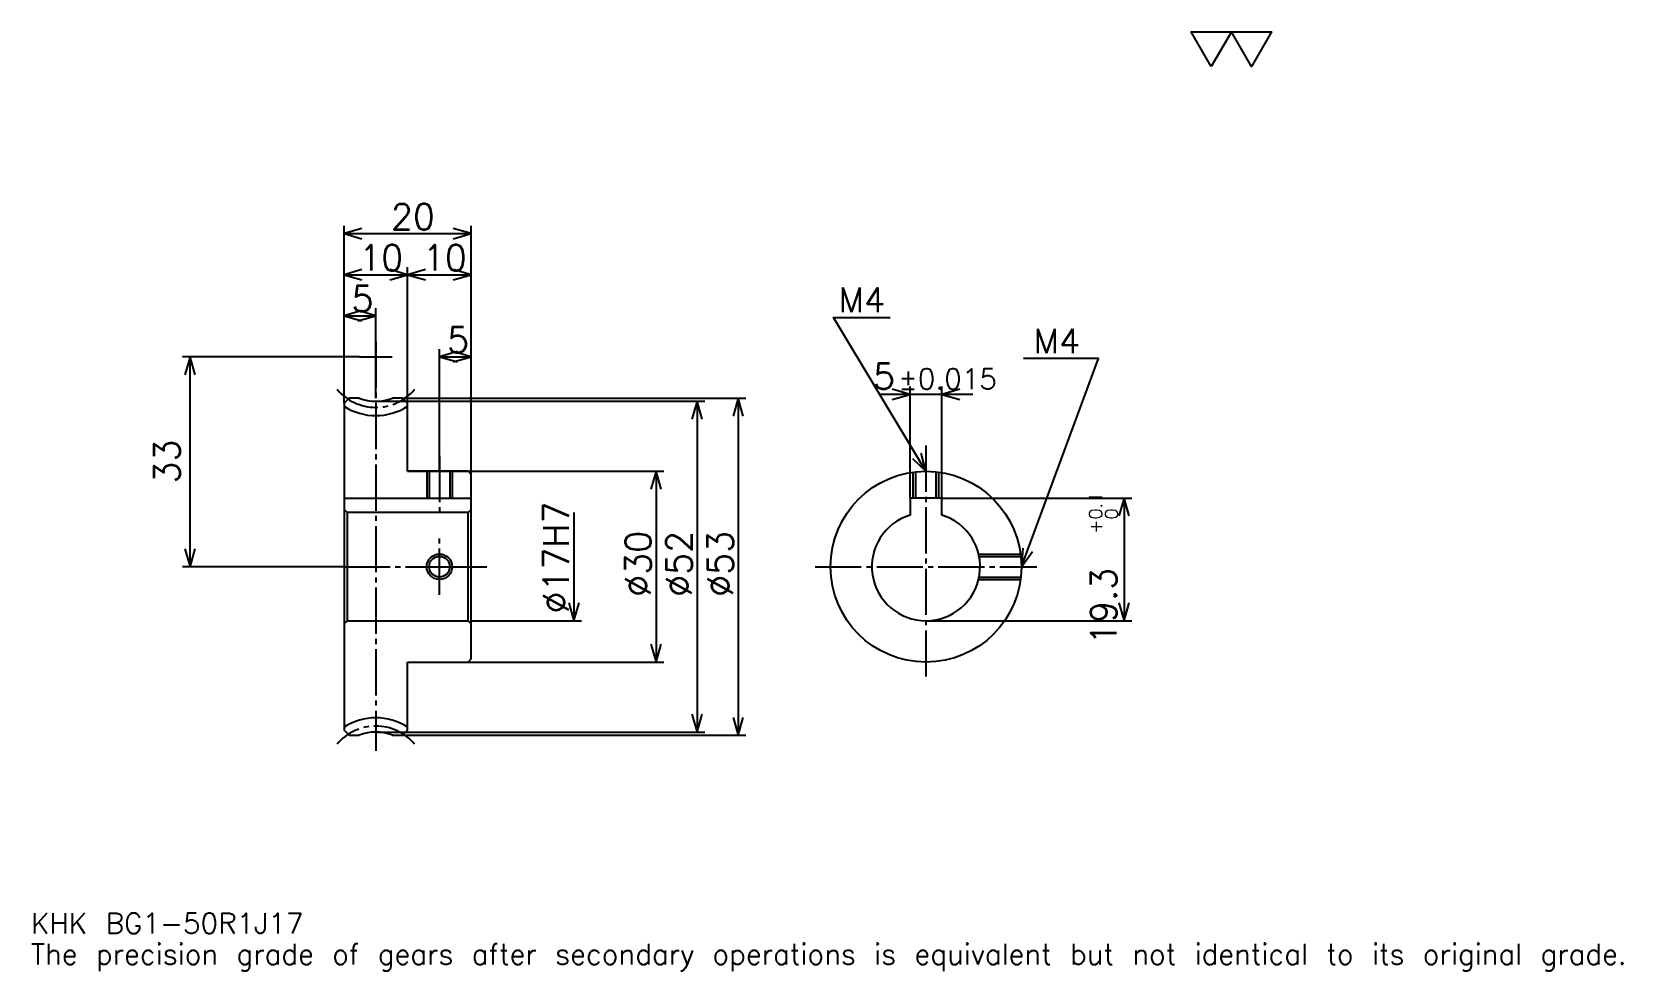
# Model space of a CAD drawing. Extents: x 8 to 258, y 3 to 151.
import ezdxf

# ---------------------------------------------------------------- set-up
doc = ezdxf.new("R2010")
doc.units = 0
doc.linetypes.add('DASHDOT', pattern=[9.677421, 7.258065, -0.806452, 0.806452, -0.806452])
doc.layers.get('0').update_dxf_attribs({"linetype": 'CONTINUOUS'})
doc.layers.add('DASHDOT', color=6, linetype='DASHDOT')
doc.styles.add('KANJI', font='TXT', dxfattribs={"bigfont": 'BIGFONT'})

msp = doc.modelspace()

# ---------------------------------------------------------------- linework, layer by layer
at = {"color": 5}
for p, q in [((57.258068, 93.032265), (57.258068, 120.096786)), ((77.258072, 93.032265), (77.258072, 120.096786)), ((57.258068, 118.8871), (77.258072, 118.8871)), ((67.258072, 93.032265), (67.258072, 113.645172)), ((57.258068, 112.435486), (67.258072, 112.435486)), ((67.258072, 112.435486), (77.258072, 112.435486)), ((57.258068, 105.983879), (62.258068, 105.983879)), ((62.258068, 93.032265), (62.258068, 107.193558)), ((72.258072, 93.032265), (72.258072, 100.741943)), ((59.677422, 99.532265), (31.854841, 99.532265)), ((33.064522, 66.532265), (33.064522, 99.532265)), ((72.258072, 99.532265), (77.258072, 99.532265)), ((57.258068, 92.225815), (57.258068, 93.032265)), ((62.258068, 92.532265), (77.258072, 92.532265)), ((66.451614, 93.032265), (77.258072, 93.032265)), ((67.258072, 92.225815), (67.258072, 93.032265)), ((72.258072, 81.532265), (72.258072, 93.032265)), ((72.258072, 81.532265), (72.258072, 93.032265)), ((77.258072, 93.032265), (120.403229, 93.032265)), ((77.258072, 81.032265), (77.258072, 93.032265)), ((77.258072, 92.532265), (113.951614, 92.532265)), ((112.741943, 92.532265), (112.741943, 40.532265)), ((119.19355, 93.032265), (119.19355, 40.032265)), ((156.048386, 93.629044), (141.370972, 93.629044)), ((146.209686, 77.332268), (146.209686, 94.838715)), ((151.209686, 77.332268), (151.209686, 94.838715)), ((67.258072, 81.532265), (77.258072, 81.532265)), ((77.258072, 81.532265), (107.5, 81.532265)), ((106.290329, 81.532265), (106.290329, 51.532265)), ((93.3871, 75.032265), (93.3871, 58.032265)), ((151.209686, 77.332268), (181.048386, 77.332268)), ((179.838715, 77.332268), (179.838715, 58.032265)), ((57.258068, 66.532265), (31.854843, 66.532265)), ((77.258072, 58.032265), (94.596779, 58.032265)), ((148.709686, 58.032265), (181.048386, 58.032265)), ((67.258072, 51.532265), (77.258072, 51.532265)), ((77.258072, 51.532265), (107.5, 51.532265)), ((62.258068, 40.532265), (77.258072, 40.532265)), ((66.451614, 40.032265), (77.258072, 40.032265)), ((77.258072, 40.532265), (113.951614, 40.532265)), ((77.258072, 40.032265), (120.403229, 40.032265))]:
    msp.add_line(p, q, dxfattribs=at)
at = {"color": 4}
for p, q in [((57.258068, 77.332268), (77.258072, 77.332268)), ((77.258072, 75.532265), (76.758072, 75.032265)), ((57.258068, 57.532265), (57.758068, 58.032265)), ((77.258072, 57.532265), (76.758072, 58.032265))]:
    msp.add_line(p, q, dxfattribs=at)
at = {"color": 7}
msp.add_lwpolyline([(193.548386, 145.161285), (190.403229, 150.6129), (202.983871, 150.6129), (199.838715, 145.161285), (196.693542, 150.6129), (193.548386, 145.161285)], dxfattribs=at)
at = {"color": 5}
for points in [[(60.08065, 119.693558), (57.258068, 118.8871), (60.08065, 118.080658)], [(74.435486, 118.080658), (77.258072, 118.8871), (74.435486, 119.693558)], [(60.08065, 113.241943), (57.258068, 112.435486), (60.08065, 111.629044)], [(64.435486, 111.629044), (67.258072, 112.435486), (64.435486, 113.241943)], [(70.08065, 113.241943), (67.258072, 112.435486), (70.08065, 111.629044)], [(74.435486, 111.629044), (77.258072, 112.435486), (74.435486, 113.241943)], [(60.08065, 106.790329), (57.258068, 105.983879), (60.08065, 105.177429)], [(59.435486, 105.177429), (62.258068, 105.983879), (59.435486, 106.790329)], [(148.709686, 81.532265), (134.193558, 105.725815), (143.064514, 105.725815)], [(75.08065, 100.338715), (72.258072, 99.532265), (75.08065, 98.725815)], [(74.435486, 98.725815), (77.258072, 99.532265), (74.435486, 100.338715)], [(33.870972, 96.709686), (33.064522, 99.532265), (32.258068, 96.709686)], [(163.709686, 66.532265), (175.806458, 99.2742), (164.032257, 99.2742)], [(113.548386, 89.709686), (112.741943, 92.532265), (111.935486, 89.709686)], [(120, 90.209686), (119.19355, 93.032265), (118.3871, 90.209686)], [(143.3871, 92.822586), (146.209686, 93.629044), (143.3871, 94.435493)], [(154.032257, 94.435493), (151.209686, 93.629044), (154.032257, 92.822586)], [(146.565948, 83.537689), (148.709686, 81.532265), (147.949005, 84.367523)], [(107.096771, 78.709686), (106.290329, 81.532265), (105.483871, 78.709686)], [(180.645157, 74.509682), (179.838715, 77.332268), (179.032257, 74.509682)], [(32.258068, 69.354843), (33.064522, 66.532265), (33.870972, 69.354843)], [(163.931412, 69.459404), (163.709686, 66.532265), (165.444351, 68.900436)], [(92.58065, 60.854843), (93.3871, 58.032265), (94.19355, 60.854843)], [(179.032257, 60.854847), (179.838715, 58.032265), (180.645157, 60.854847)], [(105.483871, 54.354843), (106.290329, 51.532265), (107.096771, 54.354843)], [(111.935486, 43.354843), (112.741943, 40.532265), (113.548386, 43.354843)], [(118.3871, 42.854843), (119.19355, 40.032265), (120, 42.854843)]]:
    msp.add_lwpolyline(points, dxfattribs=at)
at = {"color": 4}
for points in [[(59.659992, 93.032265), (58.064518, 93.032265), (57.258068, 92.225815), (57.258068, 57.532265)], [(67.258072, 81.532265), (67.258072, 92.225815), (66.451614, 93.032265), (64.856148, 93.032265)], [(67.258072, 51.532265), (76.758072, 51.532265), (77.258072, 52.032265), (77.258072, 81.032265), (76.758072, 81.532265), (67.258072, 81.532265)], [(70.258072, 81.532265), (70.258072, 77.332268)], [(70.638069, 81.532265), (70.638069, 77.332268)], [(73.878067, 81.532265), (73.878067, 77.332268)], [(74.258072, 81.532265), (74.258072, 77.332268)], [(146.709686, 77.332268), (146.709686, 81.398331)], [(147.089676, 77.332268), (147.089676, 81.444527)], [(150.329681, 77.332268), (150.329681, 81.444527)], [(150.709686, 77.332268), (150.709686, 81.398331)], [(57.258068, 75.532265), (57.758068, 75.032265), (57.758068, 58.032265), (76.758072, 58.032265), (76.758072, 75.032265), (57.758068, 75.032265)], [(151.209686, 74.656303), (151.209686, 77.332268), (146.209686, 77.332268), (146.209686, 74.656303)], [(156.971039, 68.532265), (163.575745, 68.532265)], [(157.053879, 68.152267), (163.621948, 68.152267)], [(156.971039, 64.532265), (163.575745, 64.532265)], [(157.053879, 64.912262), (163.621948, 64.912262)], [(57.258068, 57.532265), (57.258068, 40.838715), (58.064518, 40.032265), (59.659992, 40.032265)], [(64.856148, 40.032265), (66.451614, 40.032265), (67.258072, 40.838715), (67.258072, 51.532265)]]:
    msp.add_lwpolyline(points, dxfattribs=at)
for centre, radius in [((148.709686, 66.532265), 15), ((72.258072, 66.532265), 1.62)]:
    msp.add_circle(centre, radius, dxfattribs=at)
at = {"color": 7}
msp.add_circle((72.258072, 66.532265), 2, dxfattribs=at)
at = {"color": 4}
for centre, radius, start, end in [((62.258068, 99.532265), 7, 248.21321192, 291.78678997), ((62.258068, 99.532265), 9.25, 237.27955407, 302.72044593), ((148.709686, 66.532265), 8.5, 107.10463483, 72.89536517), ((62.258068, 33.532265), 9.25, 57.27955407, 122.72044593), ((62.258068, 33.532265), 7, 68.21321003, 111.78678808)]:
    msp.add_arc(centre, radius, start, end, dxfattribs=at)
at = {"layer": 'DASHDOT', "color": 7}
for p, q in [((62.258068, 101.951614), (62.258068, 37.612907)), ((59.677422, 99.532265), (64.838715, 99.532265)), ((148.709686, 85.564522), (148.709686, 49.112907)), ((57.258068, 66.532265), (79.677422, 66.532265)), ((131.290329, 66.532265), (166.129028, 66.532265))]:
    msp.add_line(p, q, dxfattribs=at)
for points in [[(72.258072, 83.951622), (72.258072, 74.91291)], [(72.258072, 62.112911), (72.258072, 70.951622)], [(67.838715, 66.532265), (76.677422, 66.532265)]]:
    msp.add_lwpolyline(points, dxfattribs=at)
for centre, start, end in [((62.258068, 99.532265), 219.99999447, 320.00000553), ((62.258068, 33.532265), 39.99999447, 140.00000553)]:
    msp.add_arc(centre, 7.95, start, end, dxfattribs=at)

# ---------------------------------------------------------------- texts
at = {"color": 7, "style": 'KANJI'}
for s, height, p in [('20', 4.032258, (64.6371, 119.532265)), ('10', 4.032258, (59.6371, 113.08065)), ('10', 4.032258, (69.6371, 113.08065)), ('5', 4.032258, (58.447586, 106.629044)), ('M4', 3.870968, (135, 106.532265)), ('5', 4.032258, (73.447586, 100.177429)), ('M4', 3.870968, (165.645157, 100.08065)), ('5', 4.032258, (140.386307, 94.435493)), ('%%p0.015', 3.225806, (144.377747, 94.435493)), ('KHK BG1-50R1J17', 3.225806, (8.064516, 8.870968)), ('The precision grade of gears after secondary operations is equivalent but not identical to its original grade.', 3.225806, (8.064516, 4.032258))]:
    msp.add_text(s, height=height, dxfattribs=at).set_placement(p)
for s, height, p in [('33', 4.032258, (31.451616, 79.604843)), ('%%c17H7', 4.032258, (92.58065, 59.173393)), ('0.1', 2.016129, (176.370972, 73.966125)), ('0', 2.016129, (178.870972, 73.966125)), ('+', 2.016129, (176.370972, 71.708061)), ('%%c30', 4.032258, (105.483871, 61.794361)), ('%%c52', 4.032258, (111.935486, 61.794361)), ('%%c53', 4.032258, (118.3871, 61.794361)), ('19.3', 4.032258, (178.629028, 54.254852))]:
    msp.add_text(s, height=height, rotation=90, dxfattribs=at).set_placement(p)

doc.saveas('drawing.dxf')
